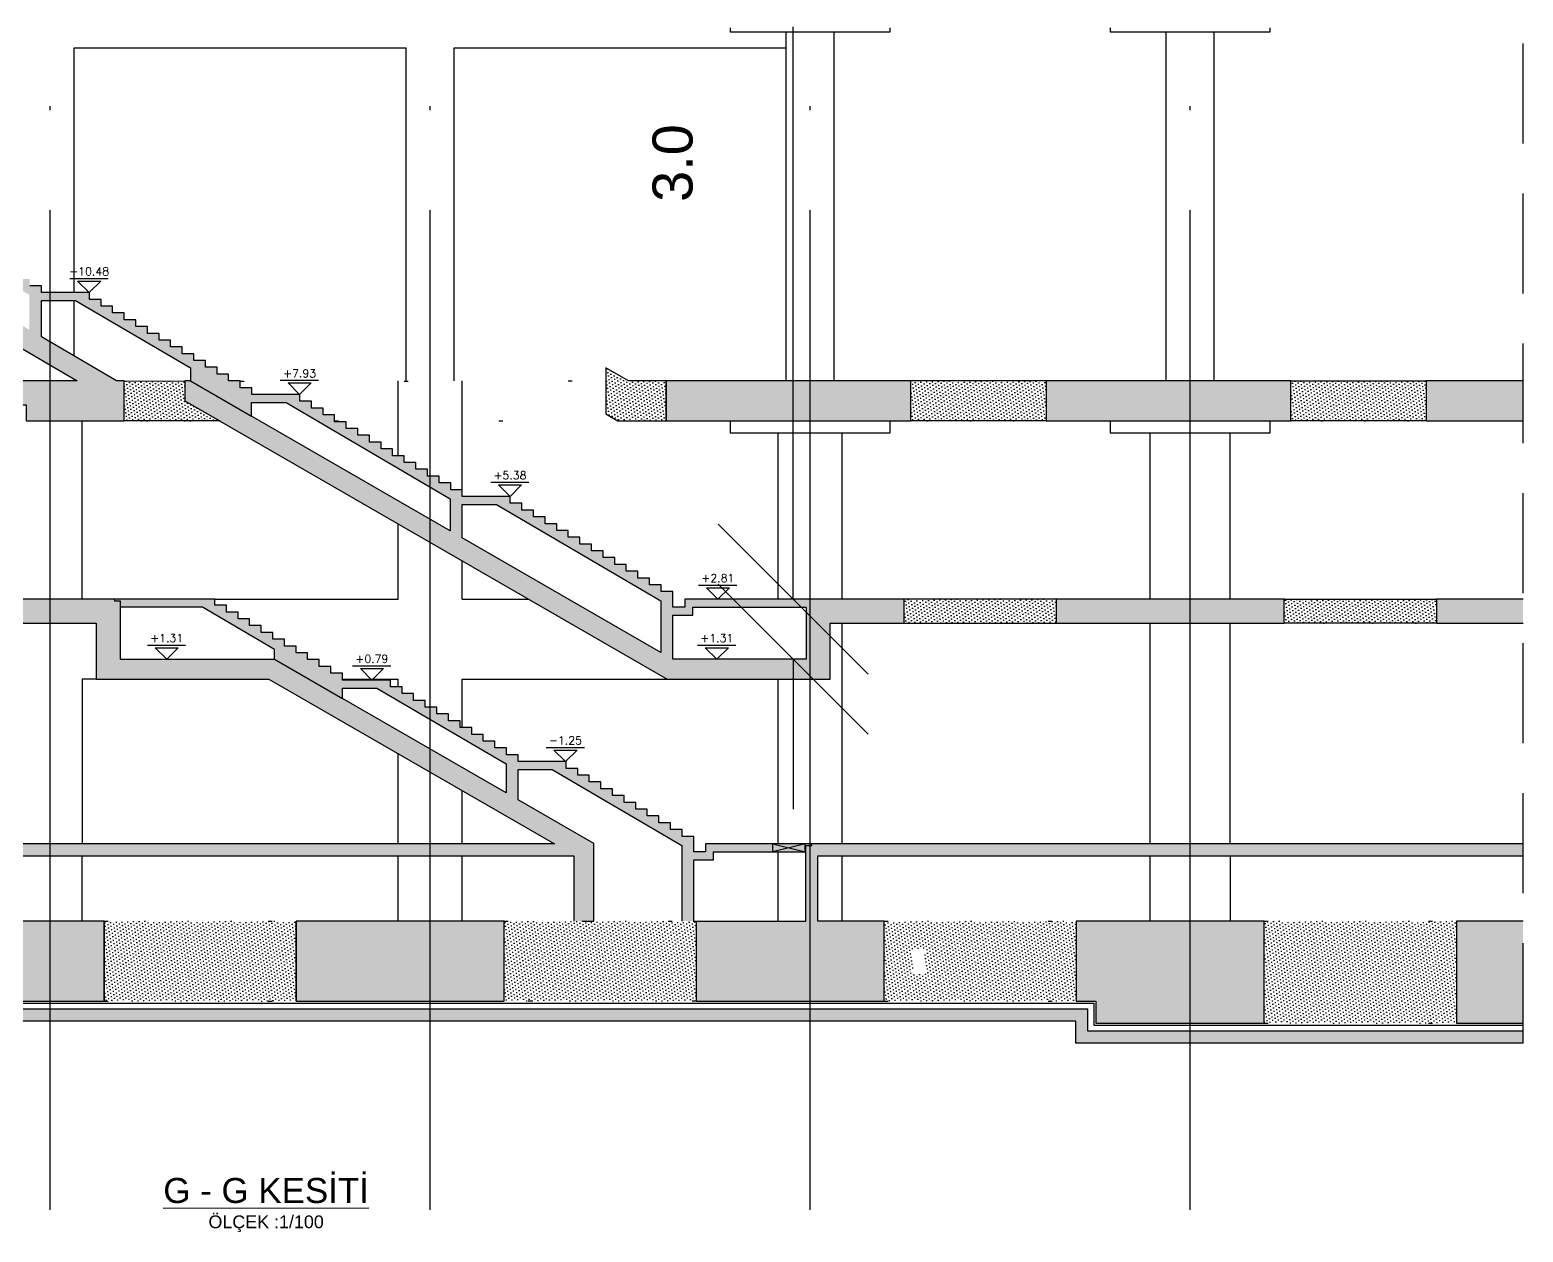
# Model space of a CAD drawing. Header units: millimetres. Extents: x 400392 to 401186, y 4543812 to 4544115.
# Drawn here: x 401067.06 to 401104.39, y 4543895.18 to 4543925.25 of the extents above; entities that cross this region are included whole.
import ezdxf
from ezdxf.enums import TextEntityAlignment as Align

# ---------------------------------------------------------------- set-up
doc = ezdxf.new("R2010")
doc.units = ezdxf.units.MM
for name, pattern in [('AKS', [3, 2.5, -0.25, 0, -0.25]), ('CIZGI', [0.4, 0.25, -0.15]), ('CONTINU', [0]), ('Dot', [4, 0, -4]), ('HIDDEN', [0.375, 0.25, -0.125])]:
    doc.linetypes.add(name, pattern=pattern)
for name, color, linetype in [('aks prota', 2, 'AKS'), ('görünüş prota', 4, 'Continuous'), ('kesik prota', 2, 'CIZGI'), ('kesit prota', 1, 'Continuous'), ('kesit tarama prota', 252, 'Continuous'), ('kot prota', 4, 'Continuous'), ('PRT-CST-rc_level', 6, 'Continuous'), ('PRT-CST-rc_levermark', 4, 'Continuous'), ('st_s_ölçü', 4, 'Continuous'), ('t35 prota', 3, 'Continuous'), ('temel prota', 6, 'Continuous'), ('tplan prota', 7, 'Continuous'), ('ölçü prota', 4, 'Continuous')]:
    doc.layers.add(name, color=color, linetype=linetype)
doc.styles.add('Arial', font='Arial.ttf')
doc.styles.add('OLCU', font='romanstw.shx')
doc.styles.get("Standard").update_dxf_attribs({"font": 'Arial.ttf'})
doc.dimstyles.new('1-100', dxfattribs={"dimscale": 0.5, "dimtxt": 2, "dimasz": 7.5, "dimexe": 3, "dimexo": 5, "dimgap": 5, "dimtad": 3, "dimdec": 1, "dimlfac": 2, "dimzin": 9, "dimdsep": 46, "dimtxsty": 'Standard', "dimblk": 'OBLIQUE', "dimcen": 0.09, "dimclrd": 3, "dimclre": 3, "dimclrt": 1, "dimadec": 3, "dimazin": 0, "dimtfac": 1, "dimtdec": 1, "dimtofl": 0, "dimtmove": 0, "dimatfit": 3, "dimfxl": 4, "dimtolj": 1, "dimtzin": 0, "dimarcsym": 0})
pattern_1 = [(36, (400946.38578, 4543594.77084), (-0.014547592, 0.087543451), [0, -0.079375])]
pattern_2 = [(36, (400925.787905, 4544059.70324), (-0.014547592, 0.08754345), [0, -0.079375])]

# ---------------------------------------------------------------- blocks, each defined once
blk = doc.blocks.new('KOTK5')
at = {"layer": 'PRT-CST-rc_levermark'}
blk.add_line((217, 160), (-213, 160), dxfattribs=at)
blk.add_lwpolyline([(130, 130), (-130, 130), (0, 0)], close=True, dxfattribs=at)
at = {"layer": 'PRT-CST-rc_level', "style": 'OLCU'}
blk.add_attdef('000.00', text='', height=90, dxfattribs=at).set_placement((0, 193), align=Align.CENTER)
blk = doc.blocks.new('_Oblique')
at = {"layer": 'st_s_ölçü', "lineweight": -2}
blk.add_line((-0.5, -0.5), (0.5, 0.5), dxfattribs=at)
blk = doc.blocks.new('*D99')
at = {"layer": 'Defpoints', "color": 0, "transparency": 16777216}
for p in [(401086.143, 4543911.013), (401086.465, 4543911.013), (401086.465, 4543909.513)]:
    blk.add_point(p, dxfattribs=at)
at = {"layer": 'temel prota', "color": 3, "lineweight": -2, "transparency": 16777216}
for p, q in [((401086.143, 4543911.013), (401086.143, 4543925.329)), ((401086.143, 4543911.013), (401084.643, 4543911.013)), ((401086.143, 4543909.513), (401084.643, 4543909.513)), ((401086.143, 4543909.513), (401086.143, 4543905.763))]:
    blk.add_line(p, q, dxfattribs=at)
at = {"layer": 'temel prota', "color": 3, "lineweight": -2, "transparency": 16777216, "xscale": 3.75, "yscale": 3.75, "zscale": 3.75}
for p, rotation in [((401086.143, 4543911.013), 270), ((401086.143, 4543909.513), 90)]:
    blk.add_blockref('_Oblique', p, dxfattribs=dict(at, rotation=rotation))
at = {"layer": 'temel prota', "color": 1, "transparency": 16777216, "insert": (401083.133, 4543921.921), "char_height": 1, "attachment_point": 5, "rotation": 90}
blk.add_mtext('\\A1;3.0', dxfattribs=at)

msp = doc.modelspace()

# ---------------------------------------------------------------- hatches: boundary and pattern name
at = {"layer": 'kesit tarama prota'}
h = msp.add_hatch(color=256, dxfattribs=at)
h.dxf.hatch_style = 1
h.paths.add_polyline_path([(401048.3191, 4543915.87262), (401062.7191, 4543915.87262), (401062.7191, 4543916.47262), (401047.8191, 4543916.47262), (401047.8191, 4543925.30262), (401052.35205, 4543925.30262), (401052.35205, 4543923.70262), (401055.90874, 4543923.70262), (401068.24227, 4543916.47262), (401064.9191, 4543916.47262), (401064.9191, 4543915.87262), (401066.9691, 4543915.87262), (401066.9691, 4543915.47077), (401069.41694, 4543915.47109), (401069.41694, 4543916.47254), (401069.23096, 4543916.47262), (401067.35019, 4543917.57514), (401067.35019, 4543918.48262), (401068.20589, 4543918.48262), (401071.07299, 4543916.80191), (401071.07299, 4543916.47183), (401070.93765, 4543916.47189), (401070.93765, 4543915.97262), (401082.99273, 4543909.01262), (401087.06508, 4543909.01262), (401087.06508, 4543910.41262), (401088.9191, 4543910.41262), (401088.9191, 4543911.01262), (401083.43019, 4543911.01262), (401083.43019, 4543910.81262), (401083.1302, 4543910.81262), (401083.1302, 4543911.20262), (401082.8402, 4543911.20262), (401082.8402, 4543911.37262), (401082.5502, 4543911.37262), (401082.5502, 4543911.54262), (401082.2602, 4543911.54262), (401082.2602, 4543911.71262), (401081.9702, 4543911.71262), (401081.9702, 4543911.88262), (401081.6802, 4543911.88262), (401081.6802, 4543912.05262), (401081.3902, 4543912.05262), (401081.3902, 4543912.22262), (401081.1002, 4543912.22262), (401081.1002, 4543912.39262), (401080.8102, 4543912.39262), (401080.8102, 4543912.56262), (401080.5202, 4543912.56262), (401080.5202, 4543912.73262), (401080.2302, 4543912.73262), (401080.2302, 4543912.90262), (401079.9402, 4543912.90262), (401079.9402, 4543913.07262), (401079.6502, 4543913.07262), (401079.6502, 4543913.24262), (401079.3602, 4543913.24262), (401079.3602, 4543913.41262), (401079.0702, 4543913.41262), (401079.0702, 4543913.58262), (401077.87019, 4543913.58262), (401077.87019, 4543913.75262), (401077.58019, 4543913.75262), (401077.58019, 4543913.92262), (401077.29019, 4543913.92262), (401077.29019, 4543914.09262), (401077.00019, 4543914.09262), (401077.00019, 4543914.26262), (401076.71019, 4543914.26262), (401076.71019, 4543914.43262), (401076.42019, 4543914.43262), (401076.42019, 4543914.60262), (401076.13019, 4543914.60262), (401076.13019, 4543914.77262), (401075.84019, 4543914.77262), (401075.84019, 4543914.94262), (401075.55019, 4543914.94262), (401075.55019, 4543915.11262), (401075.26019, 4543915.11262), (401075.26019, 4543915.28262), (401074.97019, 4543915.28262), (401074.97019, 4543915.45262), (401074.68019, 4543915.45262), (401074.68019, 4543915.62262), (401074.39019, 4543915.62262), (401074.39019, 4543915.79262), (401074.10019, 4543915.79262), (401074.10019, 4543915.96262), (401073.81019, 4543915.96262), (401073.81019, 4543916.13262), (401072.61019, 4543916.13262), (401072.61019, 4543916.30262), (401072.32019, 4543916.30262), (401072.32019, 4543916.47262), (401072.03019, 4543916.47262), (401072.03019, 4543916.64262), (401071.74019, 4543916.64262), (401071.74019, 4543916.81262), (401071.45019, 4543916.81262), (401071.45019, 4543916.98262), (401071.16019, 4543916.98262), (401071.16019, 4543917.15262), (401070.87019, 4543917.15262), (401070.87019, 4543917.32262), (401070.58019, 4543917.32262), (401070.58019, 4543917.49262), (401070.29019, 4543917.49262), (401070.29019, 4543917.66262), (401070.00019, 4543917.66262), (401070.00019, 4543917.83262), (401069.71019, 4543917.83262), (401069.71019, 4543918.00262), (401069.42019, 4543918.00262), (401069.42019, 4543918.17262), (401069.13019, 4543918.17262), (401069.13019, 4543918.34262), (401068.84019, 4543918.34262), (401068.84019, 4543918.51262), (401068.55019, 4543918.51262), (401068.55019, 4543918.68262), (401067.35019, 4543918.68262), (401067.35019, 4543918.85262), (401067.06019, 4543918.85262), (401067.06019, 4543919.02262), (401066.77019, 4543919.02262), (401066.77019, 4543919.19262), (401066.48019, 4543919.19262), (401066.48019, 4543919.36262), (401066.19019, 4543919.36262), (401066.19019, 4543919.53262), (401065.90019, 4543919.53262), (401065.90019, 4543919.70262), (401065.61019, 4543919.70262), (401065.61019, 4543919.87262), (401065.32019, 4543919.87262), (401065.32019, 4543920.04262), (401065.03019, 4543920.04262), (401065.03019, 4543920.21262), (401064.74019, 4543920.21262), (401064.74019, 4543920.38262), (401064.45019, 4543920.38262), (401064.45019, 4543920.55262), (401064.16019, 4543920.55262), (401064.16019, 4543920.72262), (401063.87019, 4543920.72262), (401063.87019, 4543920.89262), (401063.58019, 4543920.89262), (401063.58019, 4543921.06262), (401062.38019, 4543921.06262), (401062.38019, 4543921.23262), (401062.09019, 4543921.23262), (401062.09019, 4543921.40262), (401061.80019, 4543921.40262), (401061.80019, 4543921.57262), (401061.51019, 4543921.57262), (401061.51019, 4543921.74262), (401061.22019, 4543921.74262), (401061.22019, 4543921.91262), (401060.93019, 4543921.91262), (401060.93019, 4543922.08262), (401060.64019, 4543922.08262), (401060.64019, 4543922.25262), (401060.35019, 4543922.25262), (401060.35019, 4543922.42262), (401060.06019, 4543922.42262), (401060.06019, 4543922.59262), (401059.77019, 4543922.59262), (401059.77019, 4543922.76262), (401059.48019, 4543922.76262), (401059.48019, 4543922.93262), (401059.19019, 4543922.93262), (401059.19019, 4543923.10262), (401058.90019, 4543923.10262), (401058.90019, 4543923.27262), (401058.61019, 4543923.27262), (401058.61019, 4543923.44262), (401057.41019, 4543923.44262), (401057.41019, 4543923.61262), (401057.12019, 4543923.61262), (401057.12019, 4543923.78262), (401056.83019, 4543923.78262), (401056.83019, 4543923.95262), (401056.54019, 4543923.95262), (401056.54019, 4543924.12262), (401056.25019, 4543924.12262), (401056.25019, 4543924.29262), (401055.96019, 4543924.29262), (401055.96019, 4543924.46262), (401055.67019, 4543924.46262), (401055.67019, 4543924.63262), (401055.38019, 4543924.63262), (401055.38019, 4543924.80262), (401055.09019, 4543924.80262), (401055.09019, 4543924.97262), (401054.80019, 4543924.97262), (401054.80019, 4543925.14262), (401054.51019, 4543925.14262), (401054.51019, 4543925.31262), (401054.22019, 4543925.31262), (401054.22019, 4543925.48262), (401053.93019, 4543925.48262), (401053.93019, 4543925.65262), (401053.64019, 4543925.65262), (401053.64019, 4543925.80262), (401047.8191, 4543925.80262), (401047.8191, 4543931.76262), (401062.7191, 4543931.76262), (401062.7191, 4543932.26262), (401045.9191, 4543932.26262), (401045.9191, 4543931.76262), (401046.3191, 4543931.76262), (401046.3191, 4543900.96262), (401062.2191, 4543900.96262), (401062.2191, 4543902.96262), (401048.3191, 4543902.96262), (401048.3191, 4543904.59262), (401080.66119, 4543904.59262), (401080.66119, 4543902.96262), (401081.16119, 4543902.96262), (401081.16119, 4543904.90044), (401079.2652, 4543905.99509), (401079.2652, 4543906.75262), (401080.1209, 4543906.75262), (401083.3552, 4543904.85665), (401083.3552, 4543902.96262), (401083.6552, 4543902.96262), (401083.6552, 4543904.49262), (401084.15019, 4543904.49262), (401084.15019, 4543904.69262), (401086.46119, 4543904.69262), (401086.46119, 4543902.96262), (401083.7191, 4543902.96262), (401083.7191, 4543900.96262), (401088.4191, 4543900.96262), (401088.4191, 4543902.96262), (401086.76119, 4543902.96262), (401086.76119, 4543904.59262), (401104.38865, 4543904.59262), (401104.38865, 4543904.89262), (401083.95019, 4543904.89262), (401083.95019, 4543904.69262), (401083.6552, 4543904.69262), (401083.6552, 4543905.08262), (401083.3652, 4543905.08262), (401083.3652, 4543905.25262), (401083.0752, 4543905.25262), (401083.0752, 4543905.42262), (401082.7852, 4543905.42262), (401082.7852, 4543905.59262), (401082.4952, 4543905.59262), (401082.4952, 4543905.76262), (401082.2052, 4543905.76262), (401082.2052, 4543905.93262), (401081.9152, 4543905.93262), (401081.9152, 4543906.10262), (401081.6252, 4543906.10262), (401081.6252, 4543906.27262), (401081.3352, 4543906.27262), (401081.3352, 4543906.44262), (401081.0452, 4543906.44262), (401081.0452, 4543906.61262), (401080.7552, 4543906.61262), (401080.7552, 4543906.78262), (401080.4652, 4543906.78262), (401080.4652, 4543906.95262), (401079.2652, 4543906.95262), (401079.2652, 4543907.12262), (401078.9752, 4543907.12262), (401078.9752, 4543907.29262), (401078.6852, 4543907.29262), (401078.6852, 4543907.46262), (401078.3952, 4543907.46262), (401078.3952, 4543907.63262), (401078.10519, 4543907.63262), (401078.10519, 4543907.80262), (401077.81519, 4543907.80262), (401077.81519, 4543907.97262), (401077.52519, 4543907.97262), (401077.52519, 4543908.14262), (401077.23519, 4543908.14262), (401077.23519, 4543908.31262), (401076.94519, 4543908.31262), (401076.94519, 4543908.48262), (401076.65519, 4543908.48262), (401076.65519, 4543908.65262), (401076.36519, 4543908.65262), (401076.36519, 4543908.82262), (401076.07519, 4543908.82262), (401076.07519, 4543908.99262), (401074.87519, 4543908.99262), (401074.87519, 4543909.16262), (401074.58519, 4543909.16262), (401074.58519, 4543909.33262), (401074.29519, 4543909.33262), (401074.29519, 4543909.50262), (401074.00519, 4543909.50262), (401074.00519, 4543909.67262), (401073.71519, 4543909.67262), (401073.71519, 4543909.84262), (401073.42519, 4543909.84262), (401073.42519, 4543910.01262), (401073.13519, 4543910.01262), (401073.13519, 4543910.18262), (401072.84519, 4543910.18262), (401072.84519, 4543910.35262), (401072.55519, 4543910.35262), (401072.55519, 4543910.52262), (401072.26519, 4543910.52262), (401072.26519, 4543910.69262), (401071.97519, 4543910.69262), (401071.97519, 4543910.86262), (401071.68519, 4543910.86262), (401071.68519, 4543911.01262), (401064.9191, 4543911.01262), (401064.9191, 4543910.41262), (401068.71893, 4543910.41262), (401068.71893, 4543909.01262), (401073.03869, 4543909.01262), (401080.17474, 4543904.89262), (401048.3191, 4543904.89262), (401048.3191, 4543910.41262), (401062.7191, 4543910.41262), (401062.7191, 4543911.01262), (401048.3191, 4543911.01262)])
h.paths.add_polyline_path([(401052.85205, 4543924.20262), (401052.85205, 4543925.60262), (401053.33001, 4543925.60262), (401055.71824, 4543924.20262)], flags=16)
h.paths.add_polyline_path([(401062.38019, 4543920.48859), (401062.38019, 4543920.86262), (401063.23589, 4543920.86262), (401067.05019, 4543918.62665), (401067.05019, 4543917.751)], flags=16)
h.paths.add_polyline_path([(401069.31893, 4543910.81262), (401071.37501, 4543910.81262), (401073.17266, 4543909.75882), (401073.17266, 4543909.51262), (401069.31893, 4543909.51262)], flags=16)
h.paths.add_polyline_path([(401072.60019, 4543915.5901), (401072.60019, 4543915.93262), (401073.46589, 4543915.93262), (401077.57019, 4543913.52665), (401077.57019, 4543912.72067)], flags=16)
h.paths.add_polyline_path([(401074.87519, 4543908.79262), (401075.73089, 4543908.79262), (401078.9652, 4543906.89665), (401078.9652, 4543906.1683), (401074.87519, 4543908.52966)], flags=16)
h.paths.add_polyline_path([(401077.87019, 4543913.38262), (401078.7259, 4543913.38262), (401082.8302, 4543910.97665), (401082.8302, 4543909.6838), (401077.87019, 4543912.54746)], flags=16)
h.paths.add_polyline_path([(401083.1302, 4543910.61262), (401083.63019, 4543910.61262), (401083.63019, 4543910.81262), (401086.46508, 4543910.81262), (401086.46508, 4543909.51262), (401083.1302, 4543909.51262)], flags=16)
h = msp.add_hatch(dxfattribs=at)
h.set_pattern_fill('DOTS', color=2, scale=0.05, angle=36)
h.set_pattern_definition([(36, (400936.87227, 4543594.77084), (-0.014547592, 0.087543451), [0, -0.079375])])
h.paths.add_polyline_path([(401082.96491, 4543916.47262), (401082.02944, 4543916.47262), (401081.46176, 4543916.80017), (401081.46176, 4543916.47262), (401081.46176, 4543915.64564), (401081.76163, 4543915.47262), (401082.96491, 4543915.47262)])
h = msp.add_hatch(dxfattribs=at)
h.set_pattern_fill('DOTS', color=2, scale=0.05, angle=36)
h.set_pattern_definition([(36, (400953.083625, 4543594.77084), (-0.014547592, 0.087543451), [0, -0.079375])])
h.paths.add_polyline_path([(401070.93765, 4543915.97262), (401070.93765, 4543916.47059), (401069.41694, 4543916.47262), (401069.41694, 4543915.47109), (401071.80632, 4543915.47109)])
h = msp.add_hatch(color=256, dxfattribs=at)
h.dxf.hatch_style = 1
h.paths.add_polyline_path([(401089.08153, 4543916.47262), (401082.96491, 4543916.47262), (401082.96491, 4543915.47262), (401089.08153, 4543915.47262)])
h = msp.add_hatch(dxfattribs=at)
h.set_pattern_fill('DOTS', color=2, scale=0.05, angle=36)
h.set_pattern_definition(pattern_1)
h.paths.add_polyline_path([(401092.4649, 4543916.47262), (401089.08153, 4543916.47262), (401089.08153, 4543915.47262), (401092.4649, 4543915.47262)])
h = msp.add_hatch(color=256, dxfattribs=at)
h.dxf.hatch_style = 1
h.paths.add_polyline_path([(401098.58152, 4543916.47262), (401092.4649, 4543916.47262), (401092.4649, 4543915.47262), (401098.58152, 4543915.47262)])
h = msp.add_hatch(dxfattribs=at)
h.set_pattern_fill('DOTS', color=2, scale=0.05, angle=36)
h.set_pattern_definition(pattern_1)
h.paths.add_polyline_path([(401101.9649, 4543916.47262), (401098.58152, 4543916.47262), (401098.58152, 4543915.47262), (401101.9649, 4543915.47262)])
h = msp.add_hatch(color=256, dxfattribs=at)
h.dxf.hatch_style = 1
h.paths.add_polyline_path([(401104.38865, 4543916.47262), (401101.9649, 4543916.47262), (401101.9649, 4543915.47262), (401104.38865, 4543915.47262)])
h = msp.add_hatch(dxfattribs=at)
h.set_pattern_fill('DOTS', color=2, scale=0.05, angle=36)
h.set_pattern_definition(pattern_1)
h.paths.add_polyline_path([(401092.7191, 4543911.01262), (401088.9191, 4543911.01262), (401088.9191, 4543910.41262), (401092.7191, 4543910.41262)])
h = msp.add_hatch(color=256, dxfattribs=at)
h.dxf.hatch_style = 1
h.paths.add_polyline_path([(401098.4191, 4543911.01262), (401092.7191, 4543911.01262), (401092.7191, 4543910.41262), (401098.4191, 4543910.41262)])
h = msp.add_hatch(dxfattribs=at)
h.set_pattern_fill('DOTS', color=2, scale=0.05, angle=36)
h.set_pattern_definition(pattern_1)
h.paths.add_polyline_path([(401102.2191, 4543911.01262), (401098.4191, 4543911.01262), (401098.4191, 4543910.41262), (401102.2191, 4543910.41262)])
h = msp.add_hatch(color=256, dxfattribs=at)
h.dxf.hatch_style = 1
h.paths.add_polyline_path([(401104.38865, 4543911.01262), (401102.2191, 4543911.01262), (401102.2191, 4543910.41262), (401104.38865, 4543910.41262)])
h = msp.add_hatch(color=256, dxfattribs=at)
h.dxf.hatch_style = 1
h.paths.add_polyline_path([(401068.9191, 4543902.96262), (401065.4191, 4543902.96262), (401065.4191, 4543900.96262), (401068.9191, 4543900.96262)], flags=17)
h = msp.add_hatch(dxfattribs=at)
h.set_pattern_fill('DOTS', color=2, scale=0.05, angle=36)
h.set_pattern_definition(pattern_2)
h.paths.add_polyline_path([(401073.7191, 4543902.96262), (401068.9191, 4543902.96262), (401068.9191, 4543900.96262), (401073.7191, 4543900.96262)])
h = msp.add_hatch(color=256, dxfattribs=at)
h.dxf.hatch_style = 1
h.paths.add_polyline_path([(401078.9191, 4543902.96262), (401073.7191, 4543902.96262), (401073.7191, 4543900.96262), (401078.9191, 4543900.96262)])
h = msp.add_hatch(dxfattribs=at)
h.set_pattern_fill('DOTS', color=2, scale=0.05, angle=36)
h.set_pattern_definition(pattern_2)
h.paths.add_polyline_path([(401083.7191, 4543902.96262), (401078.9191, 4543902.96262), (401078.9191, 4543900.96262), (401083.7191, 4543900.96262)])
h = msp.add_hatch(dxfattribs=at)
h.set_pattern_fill('DOTS', color=2, scale=0.05, angle=36)
h.set_pattern_definition(pattern_2)
h.paths.add_polyline_path([(401093.2191, 4543902.96262), (401088.4191, 4543902.96262), (401088.4191, 4543900.96262), (401093.2191, 4543900.96262)])
h.paths.add_polyline_path([(401089.43073, 4543901.65547), (401089.43073, 4543902.26976), (401089.13073, 4543902.26976), (401089.13073, 4543901.65547)], flags=16)
h = msp.add_hatch(color=256, dxfattribs=at)
h.dxf.hatch_style = 1
h.paths.add_polyline_path([(401097.9191, 4543902.96262), (401093.2191, 4543902.96262), (401093.2191, 4543900.96262), (401093.71114, 4543900.96262), (401093.71114, 4543900.41262), (401097.9191, 4543900.41262)])
h = msp.add_hatch(dxfattribs=at)
h.set_pattern_fill('DOTS', color=2, scale=0.05, angle=36)
h.set_pattern_definition(pattern_2)
h.paths.add_polyline_path([(401102.7191, 4543902.96262), (401097.9191, 4543902.96262), (401097.9191, 4543900.41262), (401102.7191, 4543900.41262)])
h = msp.add_hatch(color=256, dxfattribs=at)
h.dxf.hatch_style = 1
h.paths.add_polyline_path([(401104.38865, 4543902.96262), (401102.7191, 4543902.96262), (401102.7191, 4543900.41262), (401104.38865, 4543900.41262)])
h = msp.add_hatch(dxfattribs=at)
h.set_pattern_fill('AR-CONC', color=253, scale=0.001)
h.set_pattern_definition([(50, (400925.7879, 4544059.70324), (0.18218467, -0.01593909), [0.01905, -0.20955]), (355, (400925.7879, 4544059.70324), (-0.03524342, 0.19105685), [0.01524, -0.16764058]), (100.451445, (400925.80309, 4544059.70191), (0.14694125, 0.17511775), [0.01619001, -0.17809024]), (46.1842, (400925.7879, 4544059.75404), (0.27107904, -0.04204233), [0.028575, -0.314325]), (96.63556, (400925.8105, 4544059.75054), (0.23740413, 0.24742612), [0.02428502, -0.2671356]), (351.18415, (400925.7879, 4544059.75404), (0.23740413, 0.24742612), [0.02285997, -0.25145973]), (21, (400925.8133, 4544059.74134), (0.15161439, -0.1022652), [0.01905, -0.20955]), (326, (400925.8133, 4544059.74134), (0.06180203, 0.18418797), [0.01524, -0.16764]), (71.451445, (400925.82594, 4544059.73282), (0.21341642, 0.08192277), [0.01619001, -0.17808994]), (37.5, (400925.787905, 4544059.70324), (0.003088603, 0.084555039), [0, -0.165608, 0, -0.17018, 0, -0.168275]), (7.5, (400925.787905, 4544059.70324), (0.066819663, 0.100180575), [0, -0.097028, 0, -0.161798, 0, -0.064135]), (327.5, (400925.731263, 4544059.70324), (0.135590595, -0.005728744), [0, -0.0635, 0, -0.19812, 0, -0.26289]), (317.5, (400925.70586, 4544059.70324), (0.14812918, 0.02542649), [0, -0.08255, 0, -0.131572, 0, -0.18669])])
h.paths.add_polyline_path([(401093.51114, 4543900.76262), (401045.51913, 4543900.76262), (401045.51913, 4543900.46262), (401093.21114, 4543900.46262), (401093.21114, 4543899.91262), (401104.38865, 4543899.91262), (401104.38865, 4543900.21262), (401093.51114, 4543900.21262)])

# ---------------------------------------------------------------- linework, layer by layer
at = {"layer": 'aks prota', "ltscale": 10}
for p, q in [((401067.5691, 4543895.7405), (401067.5691, 4543945.66397)), ((401077.0691, 4543895.7405), (401077.0691, 4543945.66397)), ((401086.5691, 4543895.7405), (401086.5691, 4543945.66397)), ((401096.0691, 4543895.7405), (401096.0691, 4543945.66397))]:
    msp.add_line(p, q, dxfattribs=at)
at = {"layer": 'görünüş prota'}
for p, q in [((401085.96848, 4543916.47262), (401085.96848, 4543925.20262)), ((401087.16848, 4543916.47262), (401087.16848, 4543925.20262)), ((401095.4691, 4543916.47262), (401095.4691, 4543925.20262)), ((401096.6691, 4543916.47262), (401096.6691, 4543925.20262)), ((401068.1691, 4543918.68262), (401068.1691, 4543924.80262)), ((401076.4691, 4543916.47162), (401076.4691, 4543924.80262)), ((401077.6691, 4543916.47162), (401077.6691, 4543924.80262)), ((401068.1691, 4543917.09509), (401068.1691, 4543918.48262)), ((401076.2691, 4543914.60262), (401076.2691, 4543916.47162)), ((401077.8691, 4543913.75262), (401077.8691, 4543916.47162)), ((401068.3691, 4543911.01262), (401068.36856, 4543915.47097)), ((401085.7691, 4543911.01262), (401085.7691, 4543915.17262)), ((401087.3691, 4543911.01262), (401087.3691, 4543915.17262)), ((401095.0691, 4543911.01262), (401095.0691, 4543915.17262)), ((401097.0691, 4543911.01262), (401097.0691, 4543915.17262)), ((401076.2691, 4543911.01262), (401076.2691, 4543912.89451)), ((401077.8691, 4543911.01262), (401077.8691, 4543911.97075)), ((401087.3691, 4543904.89262), (401087.3691, 4543910.41262)), ((401095.0691, 4543904.89262), (401095.0691, 4543910.41262)), ((401097.0691, 4543904.89262), (401097.0691, 4543910.41262)), ((401076.2691, 4543908.82262), (401076.2691, 4543909.01262)), ((401077.8691, 4543907.80262), (401077.8691, 4543909.01262)), ((401085.7691, 4543904.89262), (401085.7691, 4543909.01262)), ((401076.2691, 4543904.89262), (401076.2691, 4543907.14754)), ((401077.8691, 4543904.89262), (401077.8691, 4543906.22378)), ((401068.3691, 4543902.96262), (401068.3691, 4543904.59262)), ((401076.2691, 4543902.96262), (401076.2691, 4543904.59262)), ((401077.8691, 4543902.96262), (401077.8691, 4543904.59262)), ((401085.7691, 4543902.96262), (401085.7691, 4543904.69262)), ((401087.3691, 4543902.96262), (401087.3691, 4543904.59262)), ((401095.0691, 4543902.96262), (401095.0691, 4543904.59262)), ((401097.0691, 4543904.59262), (401097.0691, 4543902.96262))]:
    msp.add_line(p, q, dxfattribs=at)
for points in [[(401084.56851, 4543925.30262), (401084.56851, 4543925.20262), (401088.56851, 4543925.20262), (401088.56851, 4543925.30262)], [(401094.06913, 4543925.30262), (401094.06913, 4543925.20262), (401098.06913, 4543925.20262), (401098.06913, 4543925.30262)], [(401083.01554, 4543916.47262), (401082.02944, 4543916.47262), (401081.46176, 4543916.80017), (401081.46176, 4543915.64564), (401081.76163, 4543915.47262), (401082.96491, 4543915.47262), (401082.96491, 4543916.47262)], [(401069.41694, 4543916.47254), (401070.93765, 4543916.47059), (401070.93765, 4543915.97262), (401071.80632, 4543915.47109), (401069.41694, 4543915.47109)], [(401092.4649, 4543916.47262), (401089.08153, 4543916.47262)], [(401098.58152, 4543916.47262), (401101.9649, 4543916.47262)], [(401092.4649, 4543915.47262), (401089.08153, 4543915.47262)], [(401101.9649, 4543915.47262), (401098.58152, 4543915.47262)], [(401092.7191, 4543911.01262), (401088.9191, 4543911.01262)], [(401098.4191, 4543911.01262), (401102.2191, 4543911.01262)], [(401088.9191, 4543910.41262), (401092.7191, 4543910.41262)], [(401102.2191, 4543910.41262), (401098.4191, 4543910.41262)], [(401104.38865, 4543900.21262), (401093.51114, 4543900.21262), (401093.51114, 4543900.76262), (401045.51913, 4543900.76262)], [(401104.38865, 4543899.91262), (401093.21114, 4543899.91262), (401093.21114, 4543900.46262), (401045.51913, 4543900.46262)]]:
    msp.add_lwpolyline(points, dxfattribs=at)
at = {"layer": 'görünüş prota', "color": 4, "linetype": 'Dot'}
for points in [[(401072.32019, 4543916.46725), (401081.46176, 4543916.47162)], [(401074.68019, 4543915.47173), (401082.02942, 4543915.47262)], [(401068.9191, 4543902.96262), (401073.8191, 4543902.96262)], [(401078.9191, 4543902.96262), (401083.64019, 4543902.96262)], [(401088.4191, 4543902.96262), (401093.2191, 4543902.96262)], [(401097.9191, 4543902.96262), (401102.7191, 4543902.96262)], [(401068.9191, 4543900.96262), (401073.8191, 4543900.96262)], [(401083.7191, 4543900.96262), (401078.9191, 4543900.96262)], [(401088.4191, 4543900.96262), (401093.2191, 4543900.96262)], [(401097.9191, 4543900.41262), (401102.7191, 4543900.41262)]]:
    msp.add_lwpolyline(points, dxfattribs=at)
at = {"layer": 'kesik prota', "linetype": 'HIDDEN', "ltscale": 10}
msp.add_lwpolyline([(401104.38865, 4543899.91262), (401104.38865, 4543939.56262)], dxfattribs=at)
at = {"layer": 'kesik prota', "ltscale": 10}
for points in [[(401071.07299, 4543916.47183), (401072.60019, 4543915.5901)], [(401069.17235, 4543911.01262), (401069.17351, 4543910.97263), (401069.31893, 4543910.97263), (401069.31893, 4543910.81262)], [(401073.17266, 4543909.51262), (401074.87519, 4543908.52966)], [(401085.63751, 4543904.89262), (401086.43751, 4543904.69262), (401086.4375, 4543904.89262), (401085.63751, 4543904.69262), (401085.63751, 4543904.89262)], [(401086.46119, 4543904.69262), (401086.46119, 4543904.85242), (401086.60619, 4543904.85242), (401086.60619, 4543904.89262)]]:
    msp.add_lwpolyline(points, dxfattribs=at)
at = {"layer": 'kesit prota'}
msp.add_line((401074.87519, 4543908.52966), (401074.87519, 4543908.79262), dxfattribs=at)
at = {"layer": 'kesit prota', "color": 1}
for p, q in [((401086.46119, 4543902.96262), (401086.46119, 4543904.69262)), ((401086.76119, 4543904.59262), (401104.38865, 4543904.59262)), ((401086.76119, 4543902.96262), (401086.76119, 4543904.59262)), ((401068.9191, 4543902.96262), (401068.9191, 4543900.96262)), ((401073.7191, 4543900.96262), (401073.7191, 4543902.96262)), ((401083.64019, 4543902.96262), (401086.46119, 4543902.96262))]:
    msp.add_line(p, q, dxfattribs=at)
for points in [[(401047.8191, 4543916.47262), (401047.8191, 4543925.30262), (401052.35205, 4543925.30262), (401052.35205, 4543923.70262), (401055.90874, 4543923.70262), (401068.24227, 4543916.47262), (401064.9191, 4543916.47262), (401064.9191, 4543915.87262), (401066.9691, 4543915.87262), (401066.9691, 4543915.47077), (401069.41694, 4543915.47109)], [(401069.41694, 4543915.47109), (401069.41694, 4543916.47254), (401069.23096, 4543916.47262), (401067.35019, 4543917.57514), (401067.35019, 4543918.48262), (401068.20589, 4543918.48262), (401071.07299, 4543916.80191), (401071.07299, 4543916.47183), (401070.93765, 4543916.47189), (401070.93765, 4543915.97262), (401082.99273, 4543909.01262), (401087.06508, 4543909.01262), (401087.06508, 4543910.41262), (401088.9191, 4543910.41262), (401088.9191, 4543911.01262), (401083.43019, 4543911.01262), (401083.43019, 4543910.81262), (401083.1302, 4543910.81262), (401083.1302, 4543911.20262), (401082.8402, 4543911.20262), (401082.8402, 4543911.37262), (401082.5502, 4543911.37262), (401082.5502, 4543911.54262), (401082.2602, 4543911.54262), (401082.2602, 4543911.71262), (401081.9702, 4543911.71262), (401081.9702, 4543911.88262), (401081.6802, 4543911.88262), (401081.6802, 4543912.05262), (401081.3902, 4543912.05262), (401081.3902, 4543912.22262), (401081.1002, 4543912.22262), (401081.1002, 4543912.39262), (401080.8102, 4543912.39262), (401080.8102, 4543912.56262), (401080.5202, 4543912.56262), (401080.5202, 4543912.73262), (401080.2302, 4543912.73262), (401080.2302, 4543912.90262), (401079.9402, 4543912.90262), (401079.9402, 4543913.07262), (401079.6502, 4543913.07262), (401079.6502, 4543913.24262), (401079.3602, 4543913.24262), (401079.3602, 4543913.41262), (401079.0702, 4543913.41262), (401079.0702, 4543913.58262), (401077.87019, 4543913.58262), (401077.87019, 4543913.75262), (401077.58019, 4543913.75262), (401077.58019, 4543913.92262), (401077.29019, 4543913.92262), (401077.29019, 4543914.09262), (401077.00019, 4543914.09262), (401077.00019, 4543914.26262), (401076.71019, 4543914.26262), (401076.71019, 4543914.43262), (401076.42019, 4543914.43262), (401076.42019, 4543914.60262), (401076.13019, 4543914.60262), (401076.13019, 4543914.77262), (401075.84019, 4543914.77262), (401075.84019, 4543914.94262), (401075.55019, 4543914.94262), (401075.55019, 4543915.11262), (401075.26019, 4543915.11262), (401075.26019, 4543915.28262), (401074.97019, 4543915.28262), (401074.97019, 4543915.45262), (401074.68019, 4543915.45262), (401074.68019, 4543915.62262), (401074.39019, 4543915.62262), (401074.39019, 4543915.79262), (401074.10019, 4543915.79262), (401074.10019, 4543915.96262), (401073.81019, 4543915.96262), (401073.81019, 4543916.13262), (401072.61019, 4543916.13262), (401072.61019, 4543916.30262), (401072.32019, 4543916.30262), (401072.32019, 4543916.47262), (401072.03019, 4543916.47262), (401072.03019, 4543916.64262), (401071.74019, 4543916.64262), (401071.74019, 4543916.81262), (401071.45019, 4543916.81262), (401071.45019, 4543916.98262), (401071.16019, 4543916.98262), (401071.16019, 4543917.15262), (401070.87019, 4543917.15262), (401070.87019, 4543917.32262), (401070.58019, 4543917.32262), (401070.58019, 4543917.49262), (401070.29019, 4543917.49262), (401070.29019, 4543917.66262), (401070.00019, 4543917.66262), (401070.00019, 4543917.83262), (401069.71019, 4543917.83262), (401069.71019, 4543918.00262), (401069.42019, 4543918.00262), (401069.42019, 4543918.17262), (401069.13019, 4543918.17262), (401069.13019, 4543918.34262), (401068.84019, 4543918.34262), (401068.84019, 4543918.51262), (401068.55019, 4543918.51262), (401068.55019, 4543918.68262), (401067.35019, 4543918.68262), (401067.35019, 4543918.85262), (401067.06019, 4543918.85262)], [(401104.38865, 4543916.47262), (401101.9649, 4543916.47262), (401101.9649, 4543915.47262), (401104.38865, 4543915.47262)], [(401104.38865, 4543904.89262), (401083.95019, 4543904.89262), (401083.95019, 4543904.69262), (401083.6552, 4543904.69262), (401083.6552, 4543905.08262), (401083.3652, 4543905.08262), (401083.3652, 4543905.25262), (401083.0752, 4543905.25262), (401083.0752, 4543905.42262), (401082.7852, 4543905.42262), (401082.7852, 4543905.59262), (401082.4952, 4543905.59262), (401082.4952, 4543905.76262), (401082.2052, 4543905.76262), (401082.2052, 4543905.93262), (401081.9152, 4543905.93262), (401081.9152, 4543906.10262), (401081.6252, 4543906.10262), (401081.6252, 4543906.27262), (401081.3352, 4543906.27262), (401081.3352, 4543906.44262), (401081.0452, 4543906.44262), (401081.0452, 4543906.61262), (401080.7552, 4543906.61262), (401080.7552, 4543906.78262), (401080.4652, 4543906.78262), (401080.4652, 4543906.95262), (401079.2652, 4543906.95262), (401079.2652, 4543907.12262), (401078.9752, 4543907.12262), (401078.9752, 4543907.29262), (401078.6852, 4543907.29262), (401078.6852, 4543907.46262), (401078.3952, 4543907.46262), (401078.3952, 4543907.63262), (401078.10519, 4543907.63262), (401078.10519, 4543907.80262), (401077.81519, 4543907.80262), (401077.81519, 4543907.97262), (401077.52519, 4543907.97262), (401077.52519, 4543908.14262), (401077.23519, 4543908.14262), (401077.23519, 4543908.31262), (401076.94519, 4543908.31262), (401076.94519, 4543908.48262), (401076.65519, 4543908.48262), (401076.65519, 4543908.65262), (401076.36519, 4543908.65262), (401076.36519, 4543908.82262), (401076.07519, 4543908.82262), (401076.07519, 4543908.99262), (401074.87519, 4543908.99262), (401074.87519, 4543909.16262), (401074.58519, 4543909.16262), (401074.58519, 4543909.33262), (401074.29519, 4543909.33262), (401074.29519, 4543909.50262), (401074.00519, 4543909.50262), (401074.00519, 4543909.67262), (401073.71519, 4543909.67262), (401073.71519, 4543909.84262), (401073.42519, 4543909.84262), (401073.42519, 4543910.01262), (401073.13519, 4543910.01262), (401073.13519, 4543910.18262), (401072.84519, 4543910.18262), (401072.84519, 4543910.35262), (401072.55519, 4543910.35262), (401072.55519, 4543910.52262), (401072.26519, 4543910.52262), (401072.26519, 4543910.69262), (401071.97519, 4543910.69262), (401071.97519, 4543910.86262), (401071.68519, 4543910.86262), (401071.68519, 4543911.01262), (401064.9191, 4543911.01262)], [(401104.38865, 4543911.01262), (401102.2191, 4543911.01262), (401102.2191, 4543910.41262), (401104.38865, 4543910.41262)], [(401064.9191, 4543910.41262), (401068.71893, 4543910.41262), (401068.71893, 4543909.01262), (401073.03869, 4543909.01262), (401080.17474, 4543904.89262), (401048.3191, 4543904.89262)], [(401074.87519, 4543908.79262), (401075.73089, 4543908.79262), (401078.9652, 4543906.89665), (401078.9652, 4543906.1683), (401074.87519, 4543908.52966)], [(401079.2652, 4543906.00375), (401079.2652, 4543906.75262)], [(401079.2652, 4543906.75262), (401080.1209, 4543906.75262), (401083.3552, 4543904.85665), (401083.3552, 4543902.96262)], [(401081.16119, 4543902.96262), (401081.16119, 4543904.90044), (401079.2652, 4543905.99509)], [(401048.3191, 4543904.59262), (401080.66119, 4543904.59262), (401080.66119, 4543902.96262)], [(401083.6552, 4543902.96262), (401083.6552, 4543904.49262), (401084.15019, 4543904.49262), (401084.15019, 4543904.69262), (401086.46119, 4543904.69262)], [(401068.9191, 4543902.96262), (401065.4191, 4543902.96262), (401065.4191, 4543900.96262), (401068.9191, 4543900.96262), (401068.9191, 4543902.96262)], [(401078.9191, 4543902.96262), (401073.7191, 4543902.96262), (401073.7191, 4543900.96262), (401078.9191, 4543900.96262), (401078.9191, 4543902.96262)], [(401083.64019, 4543902.96262), (401083.7191, 4543902.96262), (401083.7191, 4543900.96262), (401088.4191, 4543900.96262), (401088.4191, 4543902.96262), (401086.76119, 4543902.96262)], [(401093.71114, 4543900.41262), (401097.9191, 4543900.41262), (401097.9191, 4543902.96262), (401093.2191, 4543902.96262), (401093.2191, 4543900.96262), (401093.71114, 4543900.96262), (401093.71114, 4543900.41262)], [(401104.38865, 4543902.96262), (401102.7191, 4543902.96262), (401102.7191, 4543900.41262)], [(401102.7191, 4543900.41262), (401104.38865, 4543900.41262)]]:
    msp.add_lwpolyline(points, dxfattribs=at)
for points in [[(401082.96491, 4543915.47262), (401089.08153, 4543915.47262), (401089.08153, 4543916.47262), (401082.96491, 4543916.47262)], [(401092.4649, 4543915.47262), (401098.58152, 4543915.47262), (401098.58152, 4543916.47262), (401092.4649, 4543916.47262)], [(401073.17266, 4543909.75882), (401071.37501, 4543910.81262), (401069.31893, 4543910.81262), (401069.31893, 4543909.51262), (401073.17266, 4543909.51262)], [(401083.63019, 4543910.81262), (401086.46508, 4543910.81262), (401086.46508, 4543909.51262), (401083.1302, 4543909.51262), (401083.1302, 4543910.61262), (401083.63019, 4543910.61262)], [(401092.7191, 4543910.41262), (401098.4191, 4543910.41262), (401098.4191, 4543911.01262), (401092.7191, 4543911.01262)]]:
    msp.add_lwpolyline(points, close=True, dxfattribs=at)
at = {"layer": 'kesit prota'}
msp.add_lwpolyline([(401072.60019, 4543915.93262), (401073.46589, 4543915.93262), (401077.57019, 4543913.52665), (401077.57019, 4543912.72067), (401072.60019, 4543915.5901)], close=True, dxfattribs=at)
msp.add_lwpolyline([(401082.8302, 4543909.6838), (401077.87019, 4543912.54746), (401077.87019, 4543913.38262), (401078.7259, 4543913.38262), (401082.8302, 4543910.97665), (401082.8302, 4543909.6838)], dxfattribs=at)
at = {"layer": 'kesit tarama prota'}
msp.add_lwpolyline([(401104.38865, 4543904.59262), (401104.38865, 4543904.89262)], dxfattribs=at)
at = {"layer": 'ölçü prota'}
for points in [[(401068.1691, 4543924.80262), (401076.4691, 4543924.80262)], [(401077.6691, 4543924.80262), (401085.96848, 4543924.80262)], [(401084.5691, 4543915.47262), (401084.5691, 4543915.17262), (401088.5691, 4543915.17262), (401088.5691, 4543915.47262)], [(401094.0691, 4543915.47262), (401094.0691, 4543915.17262), (401098.0691, 4543915.17262), (401098.0691, 4543915.47262)], [(401071.68519, 4543911.01262), (401076.2691, 4543911.01262)], [(401077.8691, 4543911.01262), (401079.52862, 4543911.01262)], [(401068.71893, 4543909.01262), (401068.3691, 4543909.01262), (401068.3691, 4543904.89262)], [(401074.87519, 4543909.01262), (401076.2691, 4543909.01262)], [(401077.8691, 4543909.01262), (401082.99273, 4543909.01262)], [(401080.86119, 4543902.96262), (401081.16119, 4543902.96262)], [(401045.51913, 4543900.91262), (401093.66114, 4543900.91262), (401093.66114, 4543900.36262), (401104.38865, 4543900.36262)]]:
    msp.add_lwpolyline(points, dxfattribs=at)

# ---------------------------------------------------------------- block references
at = {"layer": 'kot prota', "linetype": 'CONTINU', "ltscale": 0.1}
ref = msp.add_blockref('KOTK5', (401068.54412, 4543918.68262), dxfattribs=dict(at, xscale=-0.002222222222222222, yscale=0.002222222222222222, zscale=0.002222222222222222))
ref.add_attrib('000.00', '+10.48', dxfattribs={"layer": 'PRT-CST-rc_level', "height": 0.2, "style": 'OLCU'}).set_placement((401068.54412, 4543919.11181), align=Align.CENTER)
ref = msp.add_blockref('KOTK5', (401073.80412, 4543916.13262), dxfattribs=dict(at, xscale=-0.002222222222222222, yscale=0.002222222222222222, zscale=0.002222222222222222))
ref.add_attrib('000.00', '+7.93', dxfattribs={"layer": 'PRT-CST-rc_level', "height": 0.2, "style": 'OLCU'}).set_placement((401073.80412, 4543916.56181), align=Align.CENTER)
ref = msp.add_blockref('KOTK5', (401079.06412, 4543913.58262), dxfattribs=dict(at, xscale=-0.002222222222222222, yscale=0.002222222222222222, zscale=0.002222222222222222))
ref.add_attrib('000.00', '+5.38', dxfattribs={"layer": 'PRT-CST-rc_level', "height": 0.2, "style": 'OLCU'}).set_placement((401079.06412, 4543914.01181), align=Align.CENTER)
ref = msp.add_blockref('KOTK5', (401084.26021, 4543911.01262), dxfattribs=dict(at, xscale=-0.002222222222222222, yscale=0.002222222222222222, zscale=0.002222222222222222))
ref.add_attrib('000.00', '+2.81', dxfattribs={"layer": 'PRT-CST-rc_level', "height": 0.2, "style": 'OLCU'}).set_placement((401084.26021, 4543911.44181), align=Align.CENTER)
ref = msp.add_blockref('KOTK5', (401070.48244, 4543909.51262), dxfattribs=dict(at, xscale=-0.002222222222222222, yscale=0.002222222222222222, zscale=0.002222222222222222))
ref.add_attrib('000.00', '+1.31', dxfattribs={"layer": 'PRT-CST-rc_level', "height": 0.2, "style": 'OLCU'}).set_placement((401070.48244, 4543909.94181), align=Align.CENTER)
ref = msp.add_blockref('KOTK5', (401084.23458, 4543909.51262), dxfattribs=dict(at, xscale=-0.002222222222222222, yscale=0.002222222222222222, zscale=0.002222222222222222))
ref.add_attrib('000.00', '+1.31', dxfattribs={"layer": 'PRT-CST-rc_level', "height": 0.2, "style": 'OLCU'}).set_placement((401084.23458, 4543909.94181), align=Align.CENTER)
ref = msp.add_blockref('KOTK5', (401075.61105, 4543908.99262), dxfattribs=dict(at, xscale=-0.002222222222222222, yscale=0.002222222222222222, zscale=0.002222222222222222))
ref.add_attrib('000.00', '+0.79', dxfattribs={"layer": 'PRT-CST-rc_level', "height": 0.2, "style": 'OLCU'}).set_placement((401075.61105, 4543909.42181), align=Align.CENTER)
ref = msp.add_blockref('KOTK5', (401080.45019, 4543906.95262), dxfattribs=dict(at, xscale=-0.002222222222222222, yscale=0.002222222222222222, zscale=0.002222222222222222))
ref.add_attrib('000.00', '-1.25', dxfattribs={"layer": 'PRT-CST-rc_level', "height": 0.2, "style": 'OLCU'}).set_placement((401080.45019, 4543907.38181), align=Align.CENTER)

# ---------------------------------------------------------------- texts
at = {"layer": 't35 prota', "style": 'Arial'}
msp.add_text('ÖLÇEK :1/100', height=0.32, rotation=0.011795, dxfattribs=at).set_placement((401072.96749, 4543895.42816), align=Align.MIDDLE)
at = {"layer": 'tplan prota', "style": 'Arial'}
msp.add_text('%%UG - G KESİTİ', height=0.625, rotation=0.011795, dxfattribs=at).set_placement((401072.96731, 4543896.30316), align=Align.MIDDLE)

# ---------------------------------------------------------------- dimensions: what is measured, and where the dimension line sits
at = {"layer": 'temel prota'}
dim = msp.add_linear_dim(base=(401086.14344, 4543911.01262), p1=(401086.46508, 4543909.51262), p2=(401086.46508, 4543911.01262), angle=90, dimstyle='1-100', override={"dimzin": 0, "dimfxl": 0.35, "dimfxlon": 1}, dxfattribs=at)
dim.commit()
dim.dimension.update_dxf_attribs({"geometry": '*D99', "text_midpoint": (401083.13252, 4543921.92087)})

doc.saveas('drawing.dxf')
